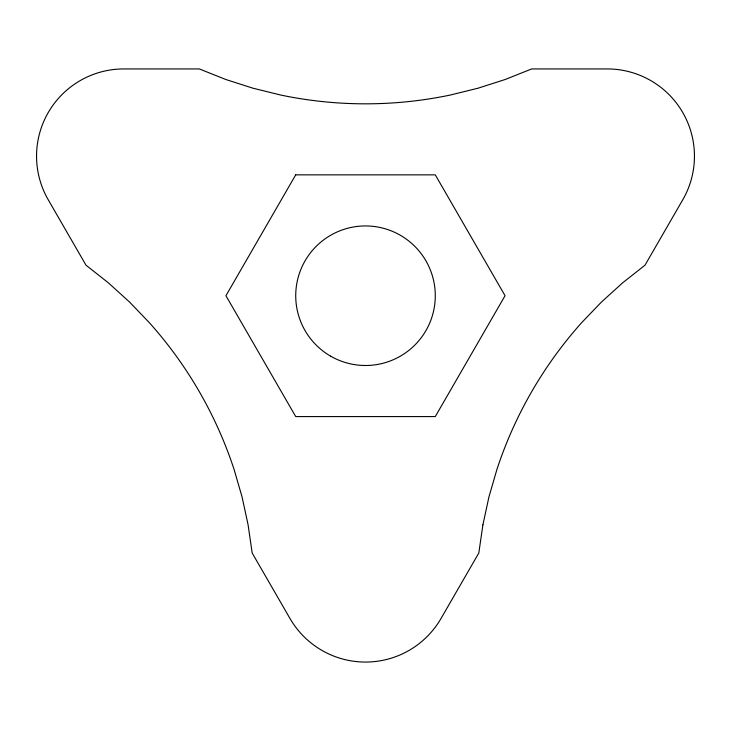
<?xml version="1.0" encoding="UTF-8"?>
<svg xmlns="http://www.w3.org/2000/svg" width="731" height="731" viewBox="0 0 731 731"><rect width="100%" height="100%" fill="white"/><g stroke="black" fill="none" stroke-linecap="round" stroke-linejoin="round"><path stroke-width="1.1" d="M482.908 524.831L478.805 553.038L441.04 618.453A87.227 87.227 0 0 1 289.96 618.453L252.195 553.038L248.092 524.831L242.071 496.979L234.13 469.604A413.225 413.225 0 0 0 149.225 322.545L129.488 301.985L108.38 282.842L86.002 265.189L48.237 199.773A87.227 87.227 0 0 1 123.777 68.933L199.316 68.933L225.788 79.487L252.926 88.195L280.594 95.012A413.225 413.225 0 0 0 450.406 95.012L478.074 88.195L505.212 79.487L531.684 68.933L607.223 68.933A87.227 87.227 0 0 1 682.763 199.773L644.998 265.189L622.62 282.842L601.512 301.985L581.775 322.545A413.225 413.225 0 0 0 496.87 469.604L488.929 496.979L482.908 524.831M295.717 174.855L225.943 295.717L295.717 416.579L435.283 416.579L505.057 295.717L435.283 174.855L295.717 174.855M330.613 356.152A69.783 69.783 0 0 0 435.283 295.717A69.783 69.783 0 0 0 330.613 235.291A69.783 69.783 0 0 0 330.613 356.152"/></g></svg>
